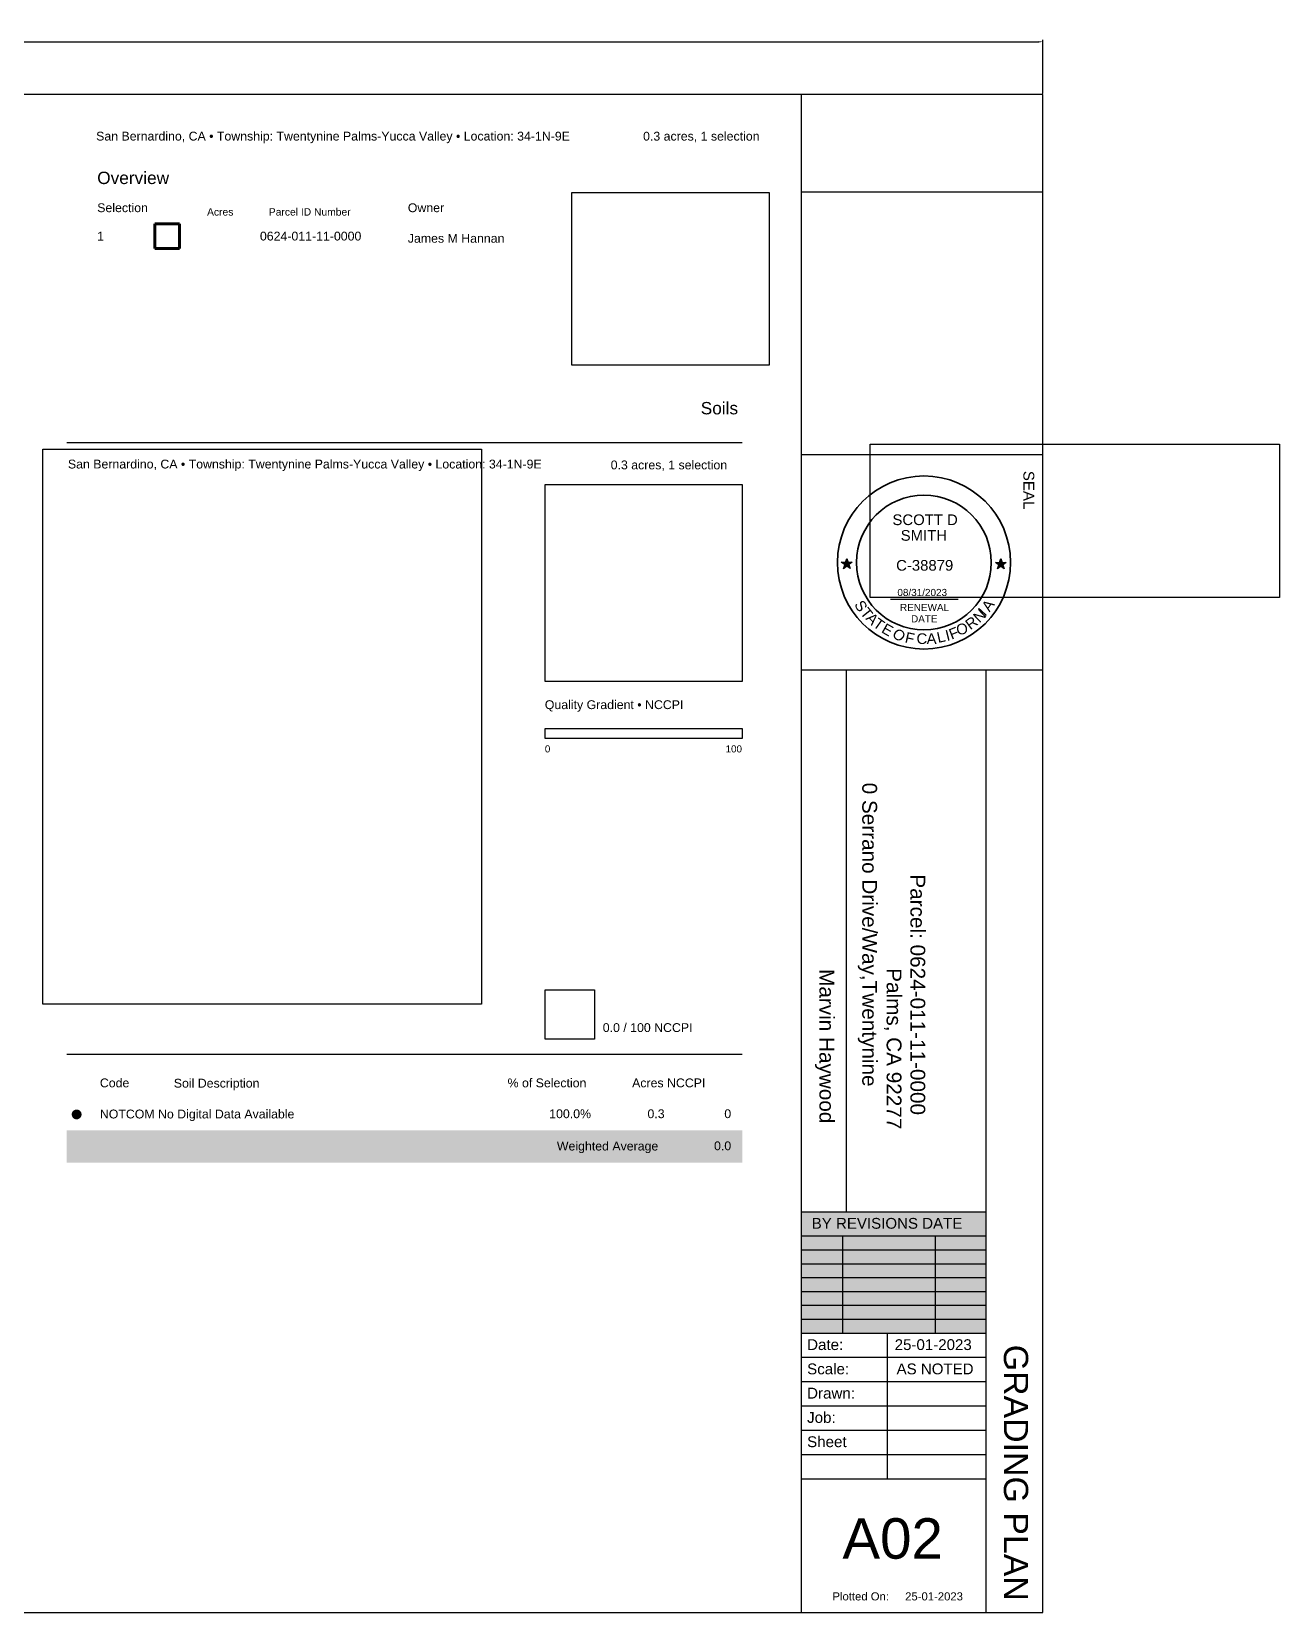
# Model space of a CAD drawing. Header units: millimetres. Extents: x -419 to 20046, y -14642 to 2638.
# Drawn here: x 2287 to 3095, y -766 to 257 of the extents above; entities that cross this region are included whole.
import ezdxf

# ---------------------------------------------------------------- set-up
doc = ezdxf.new("R2010")
doc.units = ezdxf.units.MM
for name, color, linetype in [('PDF2_Geometry', 7, 'Continuous'), ('PDF2_Solid Fills', 7, 'Continuous'), ('PDF2_Text', 7, 'Continuous')]:
    doc.layers.add(name, color=color, linetype=linetype)
doc.layers.add('PDF2_Grading Notes', color=7, linetype='Continuous', true_color=0xffffff)
doc.styles.add('PDF Arial', font='arial.ttf')
doc.styles.get("Standard").update_dxf_attribs({"font": 'arial.ttf'})
doc.dimstyles.new('cad-block.com', dxfattribs={"dimtxt": 2.5, "dimasz": 2.5, "dimexe": 1.25, "dimexo": 0.625, "dimtad": 1, "dimlunit": 4, "dimtxsty": 'Standard', "dimcen": 2.5, "dimadec": 0, "dimazin": 0, "dimtfac": 1, "dimtmove": 0, "dimatfit": 3, "dimfxl": 1, "dimarcsym": 0})
picture_1 = doc.add_image_def('image5.png', size_in_pixel=(480, 420))
picture_2 = doc.add_image_def('image6.png', size_in_pixel=(1068, 1350))
picture_3 = doc.add_image_def('image7.png', size_in_pixel=(480, 480))
picture_4 = doc.add_image_def('image8.png', size_in_pixel=(666, 33))
picture_5 = doc.add_image_def('image9.png', size_in_pixel=(166, 166))
picture_6 = doc.add_image_def('image14.png', size_in_pixel=(100, 100))
picture_7 = doc.add_image_def('image15.png', size_in_pixel=(858, 321))

# ---------------------------------------------------------------- blocks, each defined once
blk = doc.blocks.new('star')
h = blk.add_hatch(color=256)
h.dxf.hatch_style = 1
h.paths.add_polyline_path([(116.5, 62.57), (116.86, 62.57), (116.68, 63.12)])
h.paths.add_polyline_path([(116.68, 62.02), (116.97, 62.23), (116.86, 62.57), (116.5, 62.57), (116.39, 62.23)])
h.paths.add_polyline_path([(116.5, 62.57), (115.92, 62.57), (116.39, 62.23)])
h.paths.add_polyline_path([(116.39, 62.23), (116.21, 61.67), (116.68, 62.02)])
h.paths.add_polyline_path([(116.68, 62.02), (117.15, 61.67), (116.97, 62.23)])
h.paths.add_polyline_path([(116.97, 62.23), (117.44, 62.57), (116.86, 62.57)])
for p, q in [((115.92, 62.57), (117.44, 62.57)), ((117.15, 61.67), (115.92, 62.57)), ((116.21, 61.67), (116.68, 63.12)), ((117.44, 62.57), (116.21, 61.67)), ((116.68, 63.12), (117.15, 61.67))]:
    blk.add_line(p, q)
blk = doc.blocks.new('a')
at = {"color": 1, "char_height": 15, "attachment_point": 1}
for s, insert, rotation in [('{\\C256;S}', (169, 149), 301.8504), ('{\\C256;T}', (176.1, 138.5), 308.5602), ('{\\C256;N}', (322.6, 125.5), 43.0781), ('{\\C256;I}', (344.8, 127.8), 227.4846), ('{\\C256;A}', (335, 138.5), 54.6588), ('{\\C256;A}', (182.8, 131.2), 313.9392), ('{\\C256;T}', (190.6, 123.2), 324.7462), ('{\\C256;E}', (201.4, 115.5), 330.0103), ('{\\C256;O}', (299, 112.2), 12.6875), ('{\\C256;R}', (311.3, 116.8), 36.4598), ('{\\C256;O}', (218.6, 109.1), 319.6464), ('{\\C256;A}', (258.4, 100.3), 1.6689), ('{\\C256;L}', (271.7, 101.5), 12.6875), ('{\\C256;I}', (283.7, 104.3), 13.6115), ('{\\C256;F}', (288.3, 105.4), 21.5682)]:
    blk.add_mtext_dynamic_manual_height_columns(s, width=30.733, gutter_width=125, heights=[0], dxfattribs=dict(at, insert=insert, rotation=rotation))
at = {"color": 1, "insert": (244.5, 100.5), "char_height": 15, "attachment_point": 1}
blk.add_mtext_dynamic_manual_height_columns('{\\C256;C}', width=30.733, gutter_width=125, heights=[0], dxfattribs=at)
blk = doc.blocks.new('1')
at = {"color": 1, "xscale": 0.1018808021228187, "yscale": 0.1018808021228187, "zscale": 0.1018808021228187}
blk.add_blockref('a', (510.97, 81.39), dxfattribs=at)
at = {"color": 1, "insert": (534.46, 91.84), "char_height": 1.528, "attachment_point": 1, "rotation": 347.3366}
blk.add_mtext_dynamic_manual_height_columns('{\\C256;F}', width=1.5282, gutter_width=12.74, heights=[0], dxfattribs=at)
blk = doc.blocks.new('1111')
at = {"lineweight": 30}
blk.add_line((1001.3, -134.7), (1045, -134.7), dxfattribs=at)
at = {"lineweight": 35}
for radius in [56, 43.6]:
    blk.add_circle((1022.9, -110.9), radius, dxfattribs=at)
at = {"xscale": 4.597039828451667, "yscale": 4.597039828451667, "zscale": 4.597039828451667, "rotation": 287.9700872862333}
for p in [(534.9, 309.9), (634.7, 309.8)]:
    blk.add_blockref('star', p, dxfattribs=at)
at = {"color": 1, "xscale": 4.51217474996896, "yscale": 4.51217474996896, "zscale": 4.51217474996896}
blk.add_blockref('1', (-1399.9, -570.2), dxfattribs=at)
at = {"attachment_point": 1}
for s, width, heights, insert, char_height, line_spacing_factor in [('SCOTT D\\P  SMITH', 46.347, [0], (1002.5, -79.8), 6.9, 0.88), ('RENEWAL\\P    DATE', 31.395, [17], (1007.4, -137.7), 4.6, 0.96)]:
    blk.add_mtext_dynamic_manual_height_columns(s, width=width, gutter_width=4.6, heights=heights, dxfattribs=dict(at, insert=insert, char_height=char_height, line_spacing_factor=line_spacing_factor))
for s, width, insert, char_height in [('C-38879', 41.59, (1004.9, -109.3), 6.9), ('08/31/2023', 38.133, (1005.7, -128), 4.6)]:
    blk.add_mtext_dynamic_manual_height_columns(s, width=width, gutter_width=4.6, heights=[0], dxfattribs=dict(at, insert=insert, char_height=char_height))
at = {"color": 7, "true_color": 0xffffff}
image = blk.add_image(picture_7, insert=(988, -133.5), size_in_units=(265, 99.1), dxfattribs=dict(at, brightness=7, contrast=73))
image.dxf.flags = 15
blk = doc.blocks.new('*D21')
at = {"color": 0, "lineweight": -2, "transparency": 16777216}
for p, q in [((1521, 217.2), (1521, 251.9)), ((1523.5, 250.7), (2939, 250.7)), ((2941.5, 217.2), (2941.5, 251.9))]:
    blk.add_line(p, q, dxfattribs=at)
at = {"color": 0, "transparency": 16777216}
for points in [[(1523.5, 251.1), (1523.5, 250.2), (1521, 250.7)], [(2939, 251.1), (2939, 250.2), (2941.5, 250.7)]]:
    blk.add_solid(points, dxfattribs=at)
at = {"layer": 'Defpoints', "color": 0, "transparency": 16777216}
for p in [(2941.5, 250.7), (1521, 216.6), (2941.5, 216.6)]:
    blk.add_point(p, dxfattribs=at)
at = {"color": 0, "transparency": 16777216, "insert": (2231.3, 254.2), "char_height": 2.5, "attachment_point": 5}
blk.add_mtext('118\'-4{\\H1x;\\S1/2;}"', dxfattribs=at)

msp = doc.modelspace()

# ---------------------------------------------------------------- hatches: boundary and pattern name
at = {"layer": 'PDF2_Grading Notes', "true_color": 0x6b45d5, "transparency": 33554559}
msp.add_hatch(color=173, dxfattribs=at).paths.add_polyline_path([(2319.358, -443.483, 0.41439375), (2316.167, -440.291), (2316.167, -440.291, 0.41439375), (2312.975, -443.483), (2312.975, -443.483, 0.41439375), (2316.167, -446.674), (2316.167, -446.674, 0.41439375)])

# ---------------------------------------------------------------- linework, layer by layer
at = {"layer": 'PDF2_Geometry', "lineweight": 25}
msp.add_lwpolyline([(2941.55, 216.556), (1521.006, 216.556), (1521.006, -765.734), (2941.55, -765.734)], close=True, dxfattribs=at)
for points in [[(2785.061, 216.556), (2785.061, -765.734)], [(2785.061, 153.599), (2941.55, 153.599)], [(2785.061, -16.339), (2941.55, -16.339)], [(2785.061, -155.872), (2941.55, -155.872)], [(2814.441, -506.424), (2814.441, -155.872)], [(2905.013, -765.734), (2905.013, -155.872)], [(2785.061, -506.424), (2905.013, -506.424)], [(2785.061, -522.133), (2905.013, -522.133)], [(2785.061, -531.11), (2905.013, -531.11)], [(2811.928, -522.133), (2811.928, -522.133), (2811.928, -531.11), (2811.928, -540.086), (2811.928, -549.061), (2811.928, -558.037), (2811.928, -567.014), (2811.928, -575.99), (2811.928, -584.965)], [(2871.903, -522.133), (2871.903, -522.133), (2871.903, -531.11), (2871.903, -540.086), (2871.903, -549.061), (2871.903, -558.037), (2871.903, -567.014), (2871.903, -575.99), (2871.903, -584.965)], [(2785.061, -540.086), (2905.013, -540.086)], [(2785.061, -549.061), (2905.013, -549.061)], [(2785.061, -558.037), (2905.013, -558.037)], [(2785.061, -567.014), (2905.013, -567.014)], [(2785.061, -575.99), (2905.013, -575.99)], [(2785.061, -584.965), (2905.013, -584.965)], [(2841.039, -679.214), (2841.039, -584.965)], [(2785.061, -600.674), (2905.013, -600.674)], [(2785.061, -616.383), (2905.013, -616.383)], [(2785.061, -632.089), (2905.013, -632.089)], [(2785.061, -647.798), (2905.013, -647.798)], [(2785.061, -663.508), (2905.013, -663.508)], [(2785.061, -679.214), (2905.013, -679.214)]]:
    msp.add_lwpolyline(points, dxfattribs=at)
at = {"layer": 'PDF2_Grading Notes', "color": 254, "lineweight": 30, "true_color": 0xe2e1e1}
for points in [[(2309.784, -8.633), (2747.027, -8.633)], [(2309.784, -404.386), (2747.027, -404.386)]]:
    msp.add_lwpolyline(points, dxfattribs=at)
at = {"layer": 'PDF2_Grading Notes', "color": 254, "lineweight": 30, "true_color": 0xe2e1e1, "transparency": 33554559}
msp.add_solid([(2309.784, -474.6), (2747.027, -474.6), (2309.784, -453.855), (2747.027, -453.855)], dxfattribs=at)
at = {"layer": 'PDF2_Solid Fills', "color": 7, "lineweight": 0, "true_color": 0xffffff, "transparency": 33554559}
msp.add_solid([(2785.061, -506.424), (2905.013, -506.424), (2785.061, -584.965), (2905.013, -584.965)], dxfattribs=at)

# ---------------------------------------------------------------- block references
at = {"color": 1}
msp.add_blockref('1111', (1841.741, 24.606), dxfattribs=at)

# ---------------------------------------------------------------- texts
at = {"layer": 'PDF2_Text', "color": 251, "true_color": 0x5e5e5e, "char_height": 5.71146, "attachment_point": 7, "style": 'PDF Arial'}
for s, insert in [('San Bernardino, CA • Township: Twentynine Palms-Yucca Valley • Location: 34-1N-9E', (2328.781, 185.04)), ('San Bernardino, CA • Township: Twentynine Palms-Yucca Valley • Location: 34-1N-9E', (2310.497, -27.187)), ('0.0 / 100 NCCPI', (2656.73, -390.234))]:
    msp.add_mtext(s, dxfattribs=dict(at, insert=insert))
at = {"layer": 'PDF2_Text', "attachment_point": 7, "style": 'PDF Arial'}
for s, insert, char_height in [('0.3 acres, 1 selection', (2682.824, 185.66), 5.71146), ('Overview', (2329.478, 158.494), 7.996), ('Selection', (2329.479, 140.333), 5.7115), ('Parcel ID Number', (2440.577, 138.127), 4.77025), ('Owner', (2530.546, 140.333), 5.7115), ('Acres', (2400.593, 138.127), 4.7703), ('1', (2329.479, 122.06), 5.711), ('0624-011-11-0000', (2434.8, 121.982), 5.71146), ('James M Hannan', (2530.548, 120.56), 5.71146), ('Soils', (2720.138, 9.45), 7.996), ('0.3 acres, 1 selection', (2661.856, -27.075), 5.71146), ('0', (2619.229, -209.285), 4.569), ('100', (2736.207, -209.285), 4.5692), ('Code', (2331.191, -426.007), 5.7115), ('Soil Description', (2379.064, -427.842), 5.71146), ('% of Selection', (2595.133, -426.007), 5.71146), ('Acres NCCPI', (2675.728, -426.007), 5.71146), ('NOTCOM No Digital Data Available', (2331.191, -447.793), 5.71146), ('100.0%', (2622.068, -445.985), 5.7115), ('0.3', (2685.668, -445.985), 5.7115), ('0', (2735.417, -445.954), 5.711), ('Weighted Average', (2627.024, -468.538), 5.71146), ('0.0', (2728.755, -466.731), 5.7115), ('BY REVISIONS DATE', (2791.991, -517.547), 6.97819), ('Date:', (2789.006, -596.053), 7.0048), ('25-01-2023', (2845.712, -596.051), 6.9782), ('Scale:', (2789.006, -611.767), 7.0048), ('AS NOTED', (2846.921, -611.755), 6.9782), ('Drawn:', (2789.006, -627.47), 7.0048), ('Job:', (2789.006, -643.186), 7.0048), ('Sheet', (2789.006, -658.887), 7.0048), ('A02', (2811.868, -731.345), 26.1683)]:
    msp.add_mtext(s, dxfattribs=dict(at, insert=insert, char_height=char_height))
at = {"layer": 'PDF2_Text', "attachment_point": 7, "rotation": 270, "style": 'PDF Arial'}
for s, insert, char_height in [('SEAL', (2928.926, -26.989), 6.9782), ('0 Serrano Drive/Way,Twentynine', (2821.808, -228.799), 9.59503), ('Parcel: 0624-011-11-0000', (2855.724, -288.143), 9.59503), ('Marvin Haywood', (2794.089, -349.439), 9.59503), ('Palms, CA 92277', (2838.699, -348.837), 9.59503), ('GRADING PLAN', (2916.163, -592.515), 15.70097)]:
    msp.add_mtext(s, dxfattribs=dict(at, insert=insert, char_height=char_height))
at = {"layer": 'PDF2_Text', "color": 253, "true_color": 0x9c9b9b, "insert": (2619.229, -182.894), "char_height": 5.71146, "attachment_point": 7, "style": 'PDF Arial'}
msp.add_mtext('Quality Gradient • NCCPI', dxfattribs=at)
at = {"layer": 'PDF2_Text', "color": 5, "attachment_point": 7, "style": 'PDF Arial'}
for s, insert, char_height in [('Plotted On:', (2805.408, -758.062), 5.23366), ('25-01-2023', (2852.465, -758.066), 5.2337)]:
    msp.add_mtext(s, dxfattribs=dict(at, insert=insert, char_height=char_height))

# ---------------------------------------------------------------- dimensions: what is measured, and where the dimension line sits
at = {"color": 1}
dim = msp.add_linear_dim(base=(2941.55, 250.66), p1=(1521.006, 216.556), p2=(2941.55, 216.556), dimstyle='cad-block.com', dxfattribs=at)
dim.commit()
dim.dimension.update_dxf_attribs({"geometry": '*D21', "text_midpoint": (2231.278, 254.233)})

# ---------------------------------------------------------------- pictures from other files: only their frames are drawn
at = {"layer": 'PDF2_Grading Notes', "color": 254, "lineweight": 30, "true_color": 0xe2e1e1}
image = msp.add_image(picture_1, insert=(2636.802, 41.473), size_in_units=(127.662, 111.705), dxfattribs=at)
image.dxf.flags = 15
at = {"layer": 'PDF2_Grading Notes', "color": 254, "lineweight": 211, "true_color": 0xe2e1e1}
image = msp.add_image(picture_6, insert=(2366.72, 116.867), size_in_units=(15.994, 15.994), dxfattribs=at)
image.dxf.flags = 15
at = {"layer": 'PDF2_Grading Notes', "color": 254, "lineweight": 30, "true_color": 0xe2e1e1}
image = msp.add_image(picture_2, insert=(2294.209, -372.024), size_in_units=(284.049, 359.05), dxfattribs=at)
image.dxf.flags = 15
image = msp.add_image(picture_3, insert=(2619.365, -163.423), size_in_units=(127.662, 127.662), dxfattribs=at)
image.dxf.flags = 15
image = msp.add_image(picture_4, insert=(2619.365, -200.126), size_in_units=(127.662, 6.383), dxfattribs=at)
image.dxf.flags = 15
image = msp.add_image(picture_5, insert=(2619.365, -394.811), size_in_units=(31.916, 31.916), dxfattribs=at)
image.dxf.flags = 15

doc.saveas('drawing.dxf')
